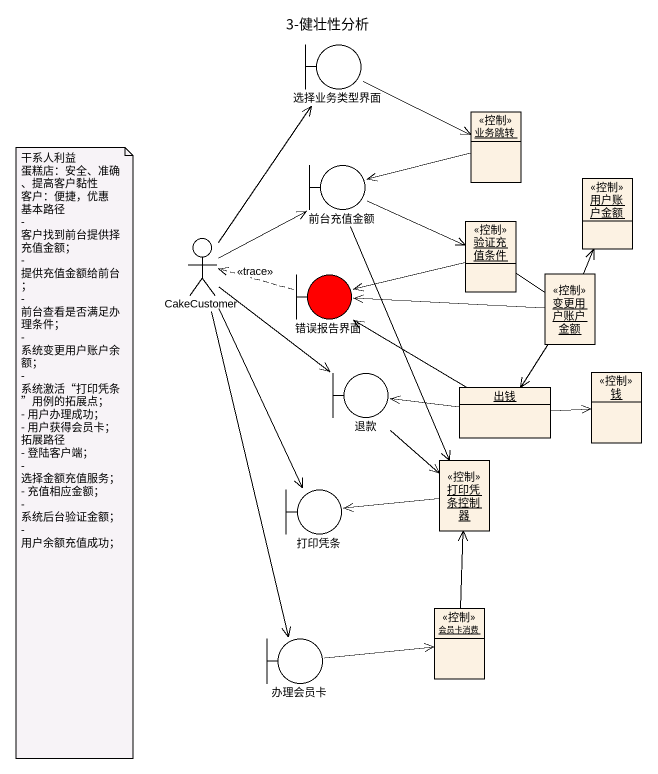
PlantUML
@startuml
title 3-健壮性分析
allowmixing
hide circle
hide empty members
boundary 选择业务类型界面
object 业务跳转 <<控制>>
boundary 前台充值金额
object 用户账户金额 <<控制>>
actor CakeCustomer
object 验证充值条件 <<控制>>
boundary 错误报告界面 #FF0000
object 变更用户账户金额 <<控制>>
boundary 退款
object 出钱
object 钱 <<控制>>
object 打印凭条控制器 <<控制>>
boundary 打印凭条
object 会员卡消费 <<控制>>
boundary 办理会员卡
选择业务类型界面 -right-> 业务跳转
业务跳转 -left-> 前台充值金额
前台充值金额 -right-> 验证充值条件
前台充值金额 --> 打印凭条控制器
CakeCustomer -up-> 选择业务类型界面
CakeCustomer -right-> 前台充值金额
CakeCustomer --> 退款
CakeCustomer --> 打印凭条
CakeCustomer --> 办理会员卡
验证充值条件 -left-> 错误报告界面
验证充值条件 -- 变更用户账户金额
错误报告界面 .left.> CakeCustomer : <<trace>>
变更用户账户金额 -up-> 用户账户金额
变更用户账户金额 -left-> 错误报告界面
变更用户账户金额 --> 出钱
退款 --> 打印凭条控制器
出钱 -left-> 错误报告界面
出钱 -left-> 退款
出钱 -right-> 钱
打印凭条控制器 -left-> 打印凭条
会员卡消费 -up-> 打印凭条控制器
办理会员卡 -right-> 会员卡消费
note as N1
  干系人利益
  蛋糕店：安全、准确、提高客户黏性
  客户：便捷，优惠
  基本路径
  - 客户找到前台提供择充值金额；
  - 提供充值金额给前台；
  - 前台查看是否满足办理条件；
  - 系统变更用户账户余额；
  - 系统激活“打印凭条”用例的拓展点；
  - 用户办理成功；
  - 用户获得会员卡；
  拓展路径
  - 登陆客户端；
  - 选择金额充值服务；
  - 充值相应金额；
  - 系统后台验证金额；
  - 用户余额充值成功；
end note
@enduml
